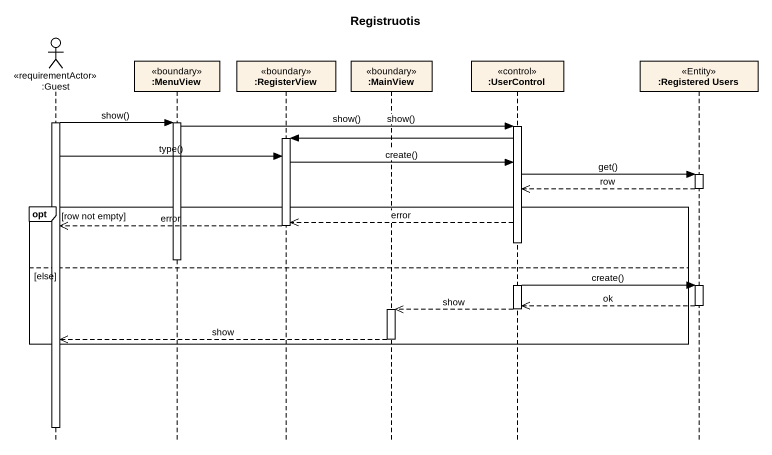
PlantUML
@startuml
title Registruotis
hide footbox
actor ":Guest" as Guest <<requirementActor>>
participant ":MenuView" as MenuView <<boundary>>
participant ":RegisterView" as RegisterView <<boundary>>
participant ":MainView" as MainView <<boundary>>
participant ":UserControl" as UserControl <<control>>
participant ":Registered Users" as Registered_Users <<Entity>>

activate Guest
Guest -> MenuView : show()
activate MenuView
MenuView -> UserControl : show()
activate UserControl
UserControl -> RegisterView : show()
activate RegisterView
Guest -> RegisterView : type()
RegisterView -> UserControl : create()
UserControl -> Registered_Users : get()
activate Registered_Users
Registered_Users -->> UserControl : row
deactivate Registered_Users
opt row not empty
  UserControl -->> RegisterView : error
  RegisterView -->> Guest : error
  deactivate RegisterView
  deactivate MenuView
else else
  UserControl -> Registered_Users : create()
  activate Registered_Users
  Registered_Users -->> UserControl : ok
  deactivate Registered_Users
  UserControl -->> MainView : show
  deactivate UserControl
  activate MainView
  MainView -->> Guest : show
  deactivate MainView
end
deactivate Guest
@enduml
